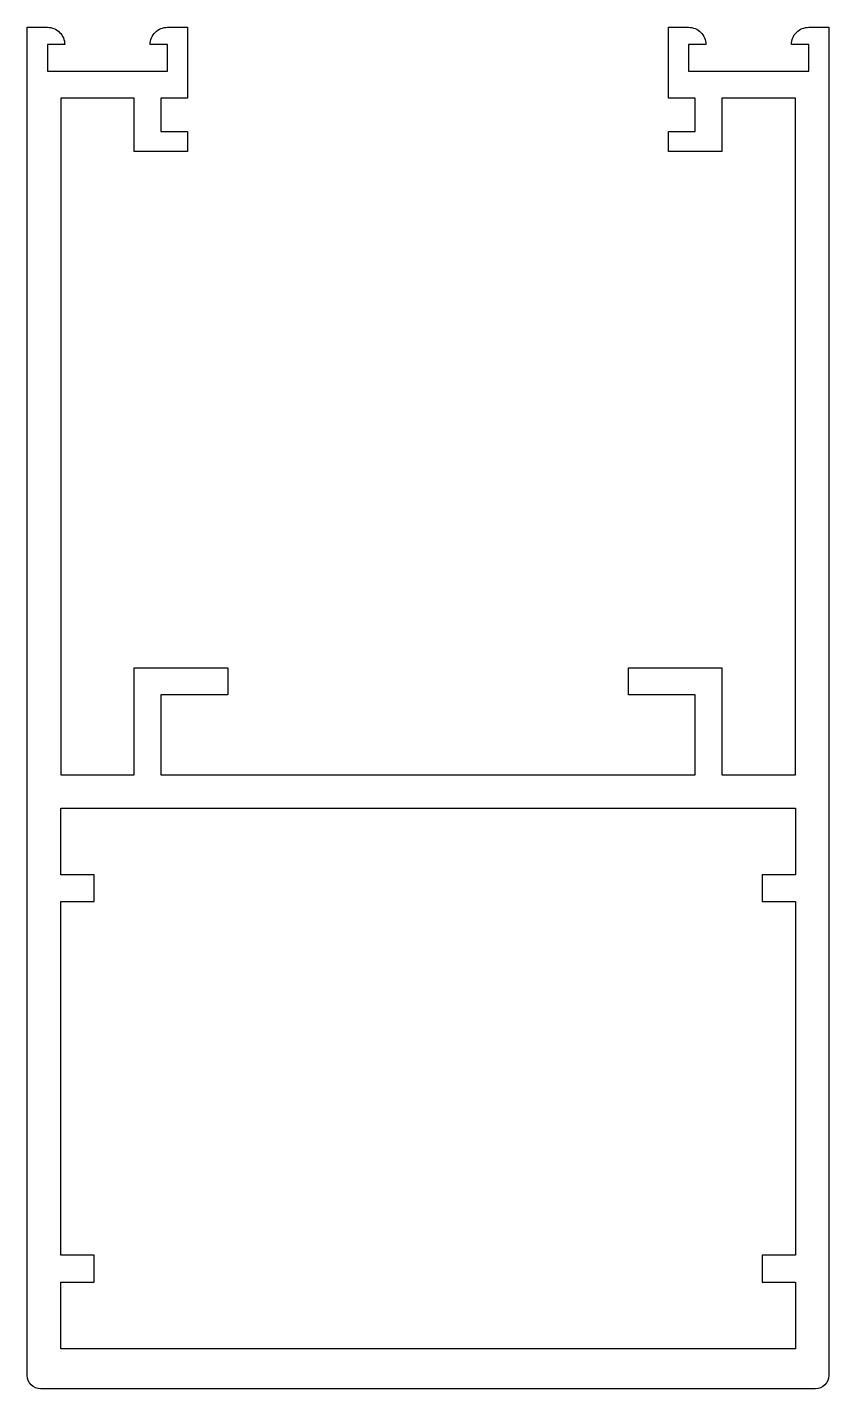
# Model space of a CAD drawing. Extents: x 217 to 277, y 162 to 264.
import ezdxf

# ---------------------------------------------------------------- set-up
doc = ezdxf.new("R2010")
doc.units = 0
doc.layers.add('ANA', color=220, linetype='CONTINUOUS')

msp = doc.modelspace()

# ---------------------------------------------------------------- linework, layer by layer
at = {"layer": 'ANA'}
msp.add_lwpolyline([(231.83, 216.28), (231.83, 214.28), (226.83, 214.28), (226.83, 208.28), (266.83, 208.28), (266.83, 214.28), (261.83, 214.28), (261.83, 216.28), (268.83, 216.28), (268.83, 208.28), (274.33, 208.28), (274.33, 258.98), (268.83, 258.98), (268.83, 254.98), (264.83, 254.98), (264.83, 256.48), (266.83, 256.48), (266.83, 258.98), (264.83, 258.98), (264.83, 264.28), (266.33, 264.28, -0.414214), (267.63, 262.98), (266.33, 262.98), (266.33, 260.98), (275.33, 260.98), (275.33, 262.98), (274.03, 262.98, -0.414214), (275.33, 264.28), (276.83, 264.28), (276.83, 163.28, -0.414214), (275.83, 162.28), (217.83, 162.28, -0.414214), (216.83, 163.28), (216.83, 264.28), (218.33, 264.28, -0.414214), (219.63, 262.98), (218.33, 262.98), (218.33, 260.98), (227.33, 260.98), (227.33, 262.98), (226.03, 262.98, -0.414214), (227.33, 264.28), (228.83, 264.28), (228.83, 258.98), (226.83, 258.98), (226.83, 256.48), (228.83, 256.48), (228.83, 254.98), (224.83, 254.98), (224.83, 258.98), (219.33, 258.98), (219.33, 208.28), (224.83, 208.28), (224.83, 216.28)], format="xyb", close=True, dxfattribs=at)
msp.add_lwpolyline([(274.33, 205.78), (274.33, 200.78), (271.83, 200.78), (271.83, 198.78), (274.33, 198.78), (274.33, 172.28), (271.83, 172.28), (271.83, 170.28), (274.33, 170.28), (274.33, 165.28), (219.33, 165.28), (219.33, 170.28), (221.83, 170.28), (221.83, 172.28), (219.33, 172.28), (219.33, 198.78), (221.83, 198.78), (221.83, 200.78), (219.33, 200.78), (219.33, 205.78)], close=True, dxfattribs=at)

doc.saveas('drawing.dxf')
